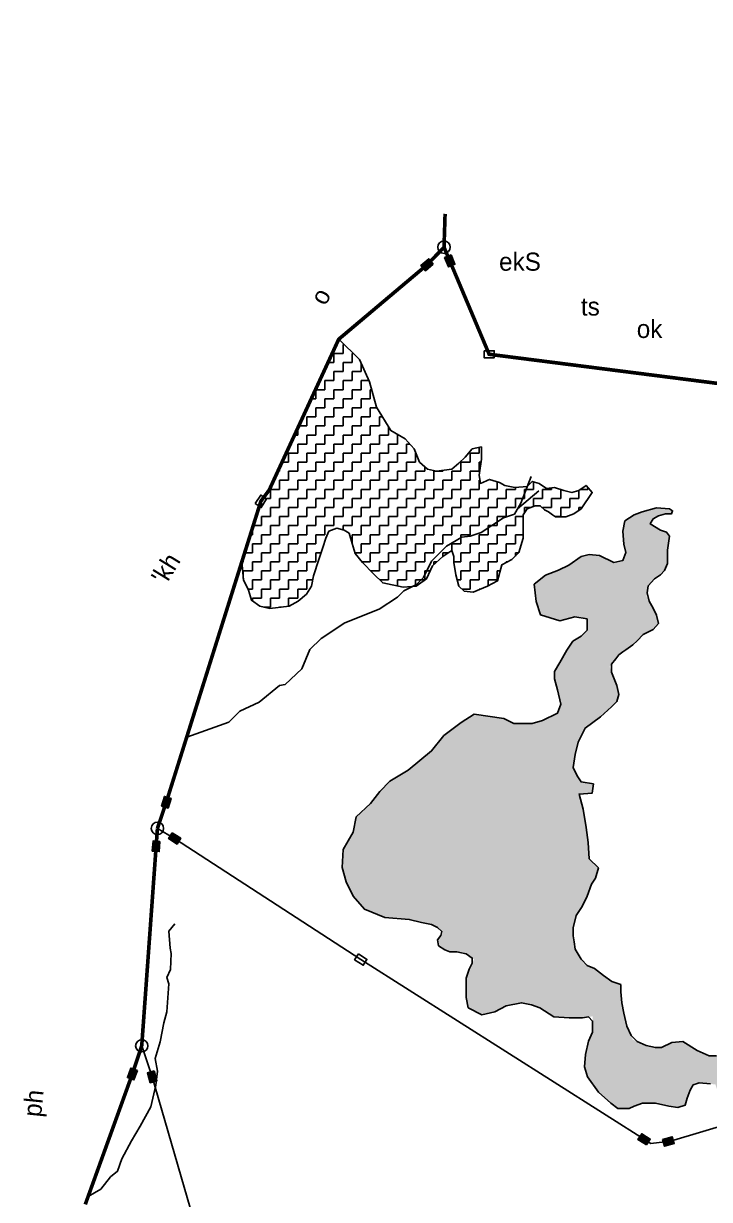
# Model space of a CAD drawing. Header units: metres. Extents: x 287585 to 289459, y 1999646 to 2003273.
# Drawn here: x 288400 to 288782, y 2002599 to 2003254 of the extents above; entities that cross this region are included whole.
import ezdxf

# ---------------------------------------------------------------- set-up
doc = ezdxf.new("R2010")
doc.units = ezdxf.units.M
doc.header["$MEASUREMENT"] = 0
doc.linetypes.add('DIVIDE', pattern=[1.25, 0.5, -0.25, 0, -0.25, 0, -0.25])
for name, color, linetype in [('LINE_WATER', 4, 'Continuous'), ('POLY_HATCH', 12, 'Continuous'), ('POLY_PARCEL', 6, 'Continuous'), ('SYM_STONE', 1, 'Continuous'), ('TEXT_MAPOUT', 7, 'Continuous'), ('V_BOUND_LINE', 7, 'Continuous'), ('V_DIVIDE_LINE', 7, 'DIVIDE')]:
    doc.layers.add(name, color=color, linetype=linetype)
doc.styles.add('TEXT_MAP', font='')
doc.styles.get('TEXT_MAP').set_extended_font_data('Kruti Dev 050')
pattern_1 = [(0, (287074.561, 1999435.934), (5.1625404, 5.1625404), [5.16254, -5.16254]), (90, (287079.7237, 1999435.934), (-5.1625404, 5.1625404), [5.16254, -5.16254])]

# ---------------------------------------------------------------- blocks, each defined once
blk = doc.blocks.new('STONE')
blk.add_circle((0, 0), 0.851)
blk = doc.blocks.new('STONESQUAREFILLED')
blk.add_hatch(color=256).paths.add_polyline_path([(0.7, -0.48), (0.7, 0.48), (-0.7, 0.48), (-0.7, -0.48)])
blk.add_lwpolyline([(-0.7, 0.48), (0.7, 0.48), (0.7, -0.48), (-0.7, -0.48)], close=True)
blk = doc.blocks.new('STONESQUARE')
blk.add_lwpolyline([(-0.7, 0.48), (0.7, 0.48), (0.7, -0.48), (-0.7, -0.48)], close=True)
blk = doc.blocks.new('9678')
at = {"layer": 'POLY_HATCH'}
h = blk.add_hatch(dxfattribs=at)
h.set_pattern_fill('ZIGZAG', color=256, scale=41.300323, style=0)
h.set_pattern_definition(pattern_1)
h.paths.add_polyline_path([(289007.4, 2002876.93), (289003.93, 2002882.13), (289000.46, 2002886.18), (288998.14, 2002893.13), (288997.56, 2002901.23), (288998.14, 2002909.9), (288998.72, 2002918), (289001.04, 2002924.95), (289002.19, 2002932.47), (289004.51, 2002936.52), (289003.93, 2002941.15), (289000.46, 2002947.51), (288992.93, 2002950.98), (288988.88, 2002953.87), (288983.09, 2002957.92), (288978.46, 2002960.82), (288975.57, 2002970.65), (288975.57, 2002981.64), (288978.46, 2002988.01), (288979.04, 2002995.53), (288973.25, 2002997.27), (288958.78, 2002999), (288953.57, 2002998.42), (288942.57, 2002988.59), (288936.48, 2002978.7), (288930.41, 2002979.91), (288927.52, 2002980.49), (288916.97, 2002981.04), (288911.76, 2002983.35), (288900.76, 2002984.51), (288897.29, 2002984.51), (288894.39, 2002981.04), (288896.71, 2002976.41), (288898.45, 2002972.94), (288897.87, 2002966), (288897.29, 2002961.95), (288893.24, 2002959.63), (288888.03, 2002957.32), (288885.71, 2002954.43), (288882.82, 2002948.06), (288882.24, 2002943.43), (288884.55, 2002938.23), (288886.87, 2002931.86), (288889.18, 2002924.92), (288889.76, 2002916.24), (288889.18, 2002906.41), (288886.23, 2002900.87), (288885.08, 2002897.4), (288882.18, 2002892.19), (288887.39, 2002888.02), (288887.39, 2002878.3), (288886.81, 2002870.78), (288883.88, 2002863.45), (288875.81, 2002854.58), (288873.5, 2002852.85), (288871.76, 2002846.48), (288872.92, 2002840.12), (288875.23, 2002834.91), (288876.97, 2002830.86), (288876.39, 2002825.08), (288877.35, 2002818.36), (288872.34, 2002812.35), (288871.18, 2002809.46), (288870.6, 2002803.67), (288874.08, 2002801.36), (288876.39, 2002792.68), (288876.39, 2002784), (288874.08, 2002776.48), (288870.02, 2002773.01), (288864.81, 2002768.38), (288861.92, 2002763.75), (288858.45, 2002759.12), (288856.71, 2002754.49), (288856.13, 2002750.44), (288856.13, 2002746.39), (288854.97, 2002744.66), (288854.39, 2002742.34), (288854.39, 2002737.72), (288854.97, 2002734.82), (288854.39, 2002730.2), (288853.54, 2002722.54), (288842.24, 2002716.89), (288827.68, 2002709.96), (288817.35, 2002711.68), (288813.29, 2002711.68), (288806.35, 2002714.57), (288798.24, 2002719.78), (288791.88, 2002719.2), (288785.02, 2002715.78), (288777.4, 2002717.47), (288769.79, 2002720.85), (288766.4, 2002728.46), (288764.67, 2002735.98), (288762.93, 2002744.66), (288762.93, 2002752.18), (288757.72, 2002753.92), (288753.09, 2002757.39), (288747.88, 2002761.44), (288741.96, 2002763.97), (288736.88, 2002772.43), (288736.3, 2002776.48), (288735.26, 2002782.73), (288737.46, 2002791.52), (288740.93, 2002796.73), (288743.83, 2002802.51), (288746.14, 2002809.46), (288748.46, 2002812.93), (288750.2, 2002818.71), (288744.99, 2002823.92), (288744.41, 2002833.18), (288743.23, 2002841.68), (288741.49, 2002852.1), (288739.17, 2002860.78), (288746.7, 2002861.35), (288747.28, 2002866.56), (288740.33, 2002867.72), (288738.02, 2002871.19), (288735.7, 2002875.82), (288736.86, 2002883.34), (288738.6, 2002890.28), (288742.65, 2002898.38), (288751.33, 2002904.75), (288757.7, 2002910.53), (288760.59, 2002913.42), (288761.75, 2002917.47), (288760.59, 2002922.68), (288756.5, 2002933.33), (288760.01, 2002937.72), (288762.04, 2002940.42), (288765.8, 2002942.93), (288769.85, 2002945.82), (288775.64, 2002951.61), (288777.96, 2002952.77), (288781.43, 2002954.5), (288784.33, 2002957.97), (288783.17, 2002962.6), (288781.43, 2002966.65), (288777.66, 2002973.25), (288778.54, 2002979.38), (288782.01, 2002983.43), (288785.48, 2002985.74), (288787.8, 2002988.06), (288789.54, 2002992.11), (288789.54, 2002999.63), (288790.69, 2003007.73), (288788.96, 2003010.04), (288785.48, 2003011.2), (288779.7, 2003014.67), (288782.09, 2003018.66), (288788.38, 2003020.46), (288791.85, 2003020.46), (288792.43, 2003022.19), (288790.69, 2003023.35), (288783.17, 2003023.93), (288775.06, 2003021.61), (288770.43, 2003019.88), (288765.22, 2003016.41), (288764.07, 2003010.62), (288764.64, 2003003.1), (288765.8, 2002998.47), (288764.07, 2002993.84), (288758.86, 2002992.69), (288750.75, 2002996.74), (288744.96, 2002997.31), (288740.33, 2002996.16), (288733.32, 2002991.25), (288727.53, 2002988.36), (288720.01, 2002985.46), (288713.64, 2002980.26), (288714.8, 2002970.42), (288717.11, 2002962.9), (288728.11, 2002959.43), (288736.79, 2002961.74), (288743.74, 2002960.59), (288743.74, 2002954.22), (288740.27, 2002950.75), (288735.64, 2002947.86), (288732.16, 2002942.65), (288728.11, 2002935.71), (288725.22, 2002930.5), (288725.22, 2002926.45), (288726.95, 2002920.09), (288728.69, 2002911.99), (288726.95, 2002906.78), (288718.27, 2002902.73), (288712.48, 2002901), (288702.06, 2002901), (288696.27, 2002903.89), (288679.49, 2002906.2), (288671.96, 2002901.57), (288662.12, 2002894.05), (288655.17, 2002885.38), (288641.86, 2002874.38), (288631.44, 2002868.02), (288625.65, 2002862.23), (288620.44, 2002855.29), (288612.33, 2002847.77), (288610.6, 2002839.09), (288604.81, 2002829.26), (288604.23, 2002818.84), (288606.55, 2002810.74), (288610.6, 2002802.64), (288616.97, 2002795.12), (288628.54, 2002790.49), (288642.44, 2002789.34), (288649.38, 2002787.6), (288657.34, 2002786.01), (288661.62, 2002781.73), (288658.65, 2002777.77), (288659.22, 2002774.29), (288662.7, 2002771.98), (288665.59, 2002770.82), (288673.12, 2002770.82), (288679.41, 2002766.63), (288676.59, 2002760.99), (288674.85, 2002755.78), (288674.85, 2002750.57), (288674.85, 2002744.79), (288676.01, 2002739), (288683.74, 2002734.92), (288691.27, 2002736.66), (288697.64, 2002740.13), (288706.32, 2002741.86), (288714.91, 2002740.15), (288724.84, 2002733.77), (288733.53, 2002733.19), (288741.05, 2002733.19), (288746.84, 2002734.15), (288746.84, 2002725.09), (288744.53, 2002719.88), (288742.79, 2002712.36), (288742.21, 2002705.42), (288743.95, 2002699.63), (288750.31, 2002690.95), (288757.26, 2002684.59), (288761.31, 2002681.7), (288767.49, 2002681.7), (288775.21, 2002684.59), (288782.73, 2002684.59), (288790.26, 2002682.85), (288795.47, 2002682.27), (288799.52, 2002683.43), (288801.63, 2002690.79), (288804.99, 2002696.4), (288816.78, 2002695.33), (288819.2, 2002688.06), (288820.36, 2002685.17), (288831.36, 2002684.01), (288835.41, 2002684.59), (288845.25, 2002686.32), (288853.36, 2002690.95), (288860.88, 2002695), (288861.46, 2002699.05), (288861.46, 2002704.26), (288868.41, 2002705.99), (288876.51, 2002706.57), (288881.14, 2002710.62), (288888.09, 2002715.25), (288890.98, 2002718.72), (288892.14, 2002725.09), (288890.41, 2002736.66), (288886.93, 2002743.02), (288883.46, 2002751.7), (288884.62, 2002756.91), (288885.77, 2002761.54), (288891.56, 2002763.85), (288900.83, 2002763.85), (288911.82, 2002762.69), (288922.24, 2002762.69), (288930.35, 2002763.27), (288933.82, 2002762.11), (288939.03, 2002760.96), (288943.66, 2002759.8), (288948.29, 2002756.91), (288952.92, 2002752.86), (288958.13, 2002752.86), (288965.08, 2002756.91), (288968.55, 2002759.8), (288973.19, 2002760.96), (288979.25, 2002762.22), (288990.25, 2002755.86), (288998.93, 2002754.12), (289013.98, 2002754.12), (289022.67, 2002757.59), (289029.61, 2002761.06), (289037.72, 2002765.69), (289045.24, 2002766.85), (289052.19, 2002763.95), (289056.82, 2002760.48), (289060.3, 2002752.38), (289080.56, 2002747.18), (289088.66, 2002744.86), (289099.66, 2002742.55), (289108.34, 2002744.28), (289126.87, 2002748.33), (289134.39, 2002753.54), (289145.97, 2002762.22), (289155.81, 2002770.9), (289163.92, 2002777.84), (289169.13, 2002781.31), (289176.07, 2002785.94), (289182.44, 2002796.93), (289184.76, 2002801.56), (289187.65, 2002809.08), (289191.12, 2002814.29), (289195.95, 2002823.93), (289199.81, 2002827.02), (289205.6, 2002825.28), (289209.07, 2002824.7), (289215.44, 2002827.02), (289217.17, 2002828.75), (289222.96, 2002830.49), (289226.44, 2002829.91), (289231.65, 2002829.33), (289238.01, 2002829.91), (289242.81, 2002832.31), (289249.98, 2002830.87), (289254.8, 2002824.12), (289258.27, 2002821.23), (289264.06, 2002819.5), (289269.85, 2002818.92), (289277.96, 2002818.92), (289282.59, 2002822.39), (289286.06, 2002827.02), (289287.8, 2002831.07), (289289.53, 2002836.85), (289289.53, 2002842.64), (289287.8, 2002851.32), (289286.64, 2002859.99), (289285.48, 2002864.62), (289284.32, 2002868.67), (289279.69, 2002876.77), (289275.64, 2002880.82), (289267.46, 2002887.79), (289260.59, 2002895.41), (289258.86, 2002901.2), (289254.22, 2002909.3), (289250.75, 2002916.24), (289249.01, 2002927.81), (289251.91, 2002930.7), (289256.54, 2002936.49), (289259.43, 2002941.7), (289261.75, 2002949.8), (289260.59, 2002959.05), (289256.54, 2002964.26), (289253.65, 2002968.89), (289252.49, 2002974.67), (289254.8, 2002979.88), (289259.43, 2002986.25), (289261.72, 2002992.77), (289262.88, 2002995.67), (289263.46, 2003004.92), (289264.04, 2003010.13), (289266.93, 2003008.97), (289268.67, 2003000.87), (289271.56, 2002996.25), (289273.88, 2002994.51), (289276.19, 2002999.14), (289277.93, 2003005.5), (289280.82, 2003008.4), (289283.14, 2003012.44), (289285.04, 2003024.6), (289277.35, 2003029.22), (289273.3, 2003031.54), (289269.25, 2003033.27), (289264.61, 2003032.69), (289262.3, 2003029.8), (289257.09, 2003026.91), (289251.88, 2003030.38), (289253.04, 2003035.59), (289257.67, 2003039.06), (289261.72, 2003044.27), (289265.19, 2003052.36), (289266.35, 2003060.46), (289267.51, 2003069.14), (289269.25, 2003080.14), (289269.82, 2003084.76), (289269.25, 2003091.71), (289265.19, 2003094.02), (289260.56, 2003094.6), (289254.77, 2003093.44), (289249.77, 2003089.69), (289238.79, 2003090.91), (289236.51, 2003098.88), (289247.25, 2003105.01), (289250.72, 2003110.8), (289253.62, 2003115.43), (289255.93, 2003122.37), (289258.83, 2003127.58), (289258.25, 2003132.78), (289258.25, 2003139.15), (289257.09, 2003146.09), (289250.72, 2003151.3), (289242.62, 2003154.77), (289235.09, 2003158.82), (289228.14, 2003161.13), (289219.46, 2003161.13), (289214.83, 2003159.97), (289214.24, 2003156.65), (289212.5, 2003153.17), (289210.77, 2003148.55), (289204.98, 2003145.08), (289200.35, 2003141.6), (289196.29, 2003135.24), (289194.56, 2003125.4), (289197.45, 2003119.62), (289203.24, 2003117.88), (289207.87, 2003114.99), (289209.58, 2003108.9), (289210.74, 2003103.69), (289210.16, 2003095.01), (289207.26, 2003089.23), (289206.11, 2003081.13), (289206.69, 2003077.08), (289210.74, 2003077.08), (289217.97, 2003077.8), (289226.37, 2003073.61), (289230.42, 2003068.4), (289231.58, 2003062.61), (289231, 2003053.93), (289228.1, 2003044.1), (289222.89, 2003036), (289220.58, 2003030.21), (289217.68, 2003027.32), (289216.53, 2003023.27), (289219.42, 2003022.11), (289231, 2003019.8), (289235.63, 2003016.33), (289236.21, 2003012.86), (289239.1, 2003010.54), (289239.68, 2003004.18), (289240.84, 2002993.19), (289239.68, 2002985.09), (289239.1, 2002979.3), (289237.37, 2002971.78), (289233.31, 2002967.15), (289233.89, 2002961.95), (289236.21, 2002955), (289236.79, 2002950.37), (289237.37, 2002944.59), (289235.63, 2002938.23), (289234.47, 2002933.02), (289230.42, 2002926.65), (289235.05, 2002922.6), (289241.42, 2002913.93), (289247.21, 2002894.26), (289248.36, 2002883.26), (289248.94, 2002878.63), (289250.68, 2002870.53), (289251.26, 2002857.81), (289251.26, 2002850.29), (289248.95, 2002841.82), (289237.19, 2002838.61), (289225.21, 2002841.61), (289217.11, 2002844.5), (289208.42, 2002847.97), (289205.53, 2002853.76), (289203.79, 2002857.23), (289199.74, 2002864.75), (289198.58, 2002872.85), (289196.84, 2002880.37), (289195.69, 2002888.47), (289194.53, 2002893.1), (289189.9, 2002895.99), (289184.69, 2002899.46), (289184.69, 2002903.51), (289185.27, 2002906.4), (289184.69, 2002910.45), (289183.53, 2002913.93), (289182.95, 2002918.55), (289181.21, 2002924.92), (289177.74, 2002931.28), (289172.53, 2002938.8), (289166.74, 2002947.9), (289166.74, 2002952.69), (289166.16, 2002963.1), (289166.74, 2002970.62), (289166.16, 2002977.57), (289164.43, 2002985.09), (289160.37, 2002993.77), (289158.64, 2003000.71), (289157.48, 2003005.34), (289156.9, 2003010.54), (289154.59, 2003015.75), (289151.11, 2003026.16), (289148.8, 2003029.64), (289145.32, 2003036), (289144.17, 2003042.36), (289140.69, 2003050.46), (289137.22, 2003056.83), (289132.01, 2003064.35), (289127.96, 2003070.13), (289124.48, 2003072.45), (289118.69, 2003067.24), (289116.38, 2003059.72), (289112.91, 2003051.04), (289110.59, 2003045.26), (289110.01, 2003038.31), (289107.7, 2003032.53), (289111.17, 2003030.21), (289116.38, 2003030.79), (289122.75, 2003030.21), (289129.28, 2003026.59), (289130.27, 2003018.64), (289130.27, 2003015.17), (289131.43, 2003007.07), (289130.85, 2002999.55), (289131.39, 2002986.62), (289132.54, 2002981.42), (289140.07, 2002968.69), (289143.54, 2002965.22), (289143.54, 2002951.33), (289143.54, 2002942.65), (289141.81, 2002936.29), (289137.18, 2002929.35), (289144.12, 2002920.09), (289149.33, 2002916.04), (289153.96, 2002913.73), (289159.17, 2002911.12), (289159.17, 2002905.63), (289159.75, 2002898.68), (289160.33, 2002894.63), (289163.8, 2002888.85), (289168.43, 2002885.38), (289170.17, 2002879.59), (289170.17, 2002874.38), (289170.17, 2002865.71), (289170.75, 2002858.76), (289174.8, 2002851.82), (289177.12, 2002847.77), (289179.43, 2002843.14), (289182.41, 2002832.72), (289171.91, 2002828.68), (289163.15, 2002826.05), (289155.7, 2002832.15), (289151.07, 2002831.57), (289150.23, 2002822.38), (289144.7, 2002811.32), (289141.23, 2002804.96), (289137.18, 2002798.59), (289131.39, 2002794.54), (289125.6, 2002792.23), (289116.91, 2002791.65), (289109.97, 2002791.65), (289104.18, 2002787.6), (289100.13, 2002781.24), (289096.65, 2002777.77), (289083.34, 2002775.45), (289067.13, 2002776.61), (289055.55, 2002778.92), (289046.87, 2002781.82), (289039.34, 2002787.02), (289028.34, 2002788.76), (289020.24, 2002791.65), (289013.87, 2002794.54), (289009.24, 2002800.33), (289006.35, 2002807.56), (289006.35, 2002814.22), (289005.19, 2002821.16), (289005.77, 2002826.37), (289006.93, 2002833.89), (289008.56, 2002839.32), (289009.72, 2002844.53), (289013.19, 2002848.58), (289014.35, 2002853.21), (289016.09, 2002858.99), (289017.82, 2002864.2), (289017.25, 2002870.56), (289012.61, 2002872.3)])
h = blk.add_hatch(dxfattribs=at)
h.set_pattern_fill('ZIGZAG', color=256, scale=41.300323, style=0)
h.set_pattern_definition(pattern_1)
h.paths.add_polyline_path([(288746.63, 2003032.52), (288743.15, 2003036.57), (288739.1, 2003033.68), (288735.05, 2003032.52), (288730.42, 2003033.68), (288725.21, 2003035.42), (288720.58, 2003034.84), (288716.53, 2003037.73), (288712.47, 2003038.89), (288709.58, 2003036), (288702.63, 2003035.42), (288696.84, 2003036.57), (288693.95, 2003038.31), (288688.16, 2003040.05), (288682.95, 2003037.73), (288682.37, 2003042.36), (288683.53, 2003051.62), (288683.53, 2003058.56), (288678.32, 2003057.4), (288674.27, 2003052.77), (288670.79, 2003049.3), (288666.74, 2003045.83), (288658.06, 2003044.67), (288652.85, 2003045.83), (288648.22, 2003049.88), (288645.32, 2003057.4), (288640.11, 2003063.19), (288632.01, 2003067.82), (288623.9, 2003081.12), (288619.85, 2003095.59), (288614.06, 2003108.31), (288602.32, 2003119.89), (288562.72, 2003033.95), (288558.01, 2003027.62), (288547.21, 2002993.24), (288548.07, 2002982.77), (288550.96, 2002976.98), (288552.7, 2002971.2), (288557.33, 2002967.73), (288563.12, 2002966.57), (288574.12, 2002967.73), (288579.33, 2002970.62), (288583.96, 2002974.67), (288586.85, 2002979.3), (288588.01, 2002985.08), (288590.91, 2002994.34), (288593.22, 2003001.28), (288594.96, 2003006.49), (288596.7, 2003010.54), (288601.33, 2003012.27), (288605.38, 2003011.12), (288608.27, 2003009.38), (288610.01, 2003003.6), (288611.75, 2002997.81), (288615.8, 2002992.6), (288622.17, 2002986.24), (288627.38, 2002981.03), (288638.95, 2002978.72), (288646.48, 2002979.3), (288652.27, 2002983.35), (288655.74, 2002990.87), (288661.53, 2002996.08), (288666.74, 2002999.55), (288667.9, 2002996.08), (288667.9, 2002992.6), (288669.06, 2002985.66), (288670.79, 2002979.3), (288673.69, 2002976.4), (288678.9, 2002975.83), (288687, 2002979.3), (288692.79, 2002982.19), (288695.11, 2002991.45), (288700.9, 2002994.34), (288704.95, 2002998.39), (288707.26, 2003006.49), (288707.26, 2003014.01), (288707.26, 2003019.8), (288709.58, 2003023.27), (288714.21, 2003025), (288717.1, 2003025), (288719.42, 2003022.69), (288721.74, 2003021.53), (288724.05, 2003019.8), (288725.79, 2003018.64), (288731.58, 2003018.64), (288736.21, 2003020.37), (288740.26, 2003023.27)])
at = {"layer": 'LINE_WATER'}
for points in [[(288650.57, 2002984.12), (288655.18, 2002993.45), (288663.63, 2003002.05), (288672.49, 2003007.09), (288677.21, 2003007.61), (288683.51, 2003009.71), (288696.1, 2003018.1), (288702.39, 2003020.2), (288706.06, 2003026.5), (288711.83, 2003041.71)], [(288704.19, 2003023.28), (288716.3, 2003033.44)], [(288515.77, 2002893.15), (288515.77, 2002893.15), (288539.79, 2002901.66), (288546.09, 2002907.96), (288557.1, 2002913.2), (288568.64, 2002922.64), (288571.79, 2002923.17), (288581.23, 2002932.08), (288585.95, 2002943.1), (288592.24, 2002949.39), (288605.88, 2002958.31), (288625.29, 2002966.18), (288635.78, 2002972.99), (288639.48, 2002976.62), (288646.66, 2002980.09), (288650.57, 2002984.12)], [(288459.67, 2002631.52), (288466.82, 2002635.68), (288472.46, 2002642.73), (288476.33, 2002645.9), (288478.8, 2002652.94), (288484.44, 2002663.16), (288489.37, 2002671.61), (288495.36, 2002682.53), (288498.18, 2002694.86), (288499.24, 2002702.96), (288497.83, 2002710), (288500.65, 2002719.51), (288502.77, 2002730.43), (288504.53, 2002736.77), (288505.59, 2002752.62), (288504.53, 2002756.15), (288506.64, 2002760.72), (288507, 2002769.88), (288506.29, 2002773.05), (288505.59, 2002782.56), (288509.11, 2002786.79)]]:
    blk.add_lwpolyline(points, dxfattribs=at)
at = {"layer": 'POLY_HATCH'}
for points in [[(288813.99, 2002695.58), (288807.62, 2002696.16), (288804.15, 2002695), (288802.41, 2002692.11), (288800.68, 2002687.48), (288799.52, 2002683.43), (288795.47, 2002682.27), (288790.26, 2002682.85), (288782.73, 2002684.59), (288775.21, 2002684.59), (288770.58, 2002682.85), (288767.68, 2002681.7), (288761.31, 2002681.7), (288757.26, 2002684.59), (288750.31, 2002690.95), (288743.95, 2002699.63), (288742.21, 2002705.42), (288742.79, 2002712.36), (288744.53, 2002719.88), (288746.84, 2002725.09), (288746.84, 2002731.45), (288744.53, 2002733.77), (288741.05, 2002733.19), (288733.53, 2002733.19), (288724.84, 2002733.77), (288716.74, 2002738.97), (288712.11, 2002740.71), (288706.32, 2002741.86), (288697.64, 2002740.13), (288691.27, 2002736.66), (288683.74, 2002734.92), (288676.01, 2002739), (288674.85, 2002744.79), (288674.85, 2002750.57), (288674.85, 2002755.78), (288676.59, 2002760.99), (288678.33, 2002764.46), (288678.33, 2002767.35), (288674.85, 2002769.67), (288669.64, 2002770.82), (288665.59, 2002770.82), (288662.7, 2002771.98), (288659.22, 2002774.29), (288658.65, 2002777.77), (288660.38, 2002780.08), (288660.96, 2002782.39), (288658.65, 2002784.71), (288655.17, 2002786.44), (288649.38, 2002787.6), (288642.44, 2002789.34), (288628.54, 2002790.49), (288616.97, 2002795.12), (288610.6, 2002802.64), (288606.55, 2002810.74), (288604.23, 2002818.84), (288604.81, 2002829.26), (288610.6, 2002839.09), (288612.33, 2002847.77), (288620.44, 2002855.29), (288625.65, 2002862.23), (288631.44, 2002868.02), (288641.86, 2002874.38), (288655.17, 2002885.38), (288662.12, 2002894.05), (288671.96, 2002901.57), (288679.49, 2002906.2), (288696.27, 2002903.89), (288702.06, 2002901), (288712.48, 2002901), (288718.27, 2002902.73), (288726.95, 2002906.78), (288728.69, 2002911.99), (288726.95, 2002920.09), (288725.22, 2002926.45), (288725.22, 2002930.5), (288728.11, 2002935.71), (288732.16, 2002942.65), (288735.64, 2002947.86), (288740.27, 2002950.75), (288743.74, 2002954.22), (288743.74, 2002960.59), (288736.79, 2002961.74), (288728.11, 2002959.43), (288717.11, 2002962.9), (288714.8, 2002970.42), (288713.64, 2002980.26), (288720.01, 2002985.46), (288727.53, 2002988.36), (288733.32, 2002991.25), (288740.33, 2002996.16), (288744.96, 2002997.31), (288750.75, 2002996.74), (288758.86, 2002992.69), (288764.07, 2002993.84), (288765.8, 2002998.47), (288764.64, 2003003.1), (288764.07, 2003010.62), (288765.22, 2003016.41), (288770.43, 2003019.88), (288775.06, 2003021.61), (288783.17, 2003023.93), (288790.69, 2003023.35), (288792.43, 2003022.19), (288791.85, 2003020.46), (288788.38, 2003020.46), (288784.33, 2003019.3), (288781.43, 2003017.56), (288779.7, 2003014.67), (288785.48, 2003011.2), (288788.96, 2003010.04), (288790.69, 2003007.73), (288789.54, 2002999.63), (288789.54, 2002992.11), (288787.8, 2002988.06), (288785.48, 2002985.74), (288782.01, 2002983.43), (288778.54, 2002979.38), (288777.96, 2002975.33), (288779.12, 2002970.7), (288781.43, 2002966.65), (288783.17, 2002962.6), (288784.33, 2002957.97), (288781.43, 2002954.5), (288777.96, 2002952.77), (288775.64, 2002951.61), (288772.17, 2002948.14), (288769.85, 2002945.82), (288765.8, 2002942.93), (288764.07, 2002941.77), (288761.75, 2002940.04), (288760.01, 2002937.72), (288757.7, 2002934.83), (288757.7, 2002930.2), (288760.59, 2002922.68), (288761.75, 2002917.47), (288760.59, 2002913.42), (288757.7, 2002910.53), (288751.33, 2002904.75), (288742.65, 2002898.38), (288738.6, 2002890.28), (288736.86, 2002883.34), (288735.7, 2002875.82), (288738.02, 2002871.19), (288740.33, 2002867.72), (288747.28, 2002866.56), (288746.7, 2002861.35), (288739.17, 2002860.78), (288741.49, 2002852.1), (288743.23, 2002841.68), (288744.41, 2002833.18), (288744.99, 2002823.92), (288750.2, 2002818.71), (288748.46, 2002812.93), (288746.14, 2002809.46), (288743.83, 2002802.51), (288740.93, 2002796.73), (288737.46, 2002791.52), (288735.72, 2002784.58), (288735.72, 2002779.95), (288736.3, 2002776.48), (288736.88, 2002772.43), (288740.35, 2002766.64), (288743.83, 2002763.17), (288747.88, 2002761.44), (288753.09, 2002757.39), (288757.72, 2002753.92), (288762.93, 2002752.18), (288762.93, 2002748.13), (288763.51, 2002741.77), (288764.67, 2002735.98), (288766.4, 2002728.46), (288768.72, 2002723.25), (288772.19, 2002719.78), (288777.4, 2002717.47), (288782.61, 2002716.31), (288786.09, 2002716.31), (288791.88, 2002719.2), (288798.24, 2002719.78), (288806.35, 2002714.57), (288813.29, 2002711.68), (288817.35, 2002711.68)], [(288602.32, 2003119.89), (288614.06, 2003108.31), (288619.85, 2003095.59), (288623.9, 2003081.12), (288632.01, 2003067.82), (288632.01, 2003067.82), (288640.11, 2003063.19), (288645.32, 2003057.4), (288648.22, 2003049.88), (288652.85, 2003045.83), (288658.06, 2003044.67), (288666.74, 2003045.83), (288670.79, 2003049.3), (288674.27, 2003052.77), (288678.32, 2003057.4), (288683.53, 2003058.56), (288683.53, 2003051.62), (288682.37, 2003042.36), (288682.95, 2003037.73), (288688.16, 2003040.05), (288693.95, 2003038.31), (288696.84, 2003036.57), (288702.63, 2003035.42), (288709.58, 2003036), (288712.47, 2003038.89), (288716.53, 2003037.73), (288720.58, 2003034.84), (288725.21, 2003035.42), (288730.42, 2003033.68), (288735.05, 2003032.52), (288739.1, 2003033.68), (288743.15, 2003036.57), (288746.63, 2003032.52), (288740.26, 2003023.27), (288736.21, 2003020.37), (288731.58, 2003018.64), (288725.79, 2003018.64), (288724.05, 2003019.8), (288721.74, 2003021.53), (288719.42, 2003022.69), (288717.1, 2003025), (288714.21, 2003025), (288709.58, 2003023.27), (288707.26, 2003019.8), (288707.26, 2003014.01), (288707.26, 2003006.49), (288704.95, 2002998.39), (288700.9, 2002994.34), (288695.11, 2002991.45), (288692.79, 2002982.19), (288687, 2002979.3), (288678.9, 2002975.83), (288673.69, 2002976.4), (288670.79, 2002979.3), (288669.06, 2002985.66), (288667.9, 2002992.6), (288667.9, 2002996.08), (288666.74, 2002999.55), (288661.53, 2002996.08), (288655.74, 2002990.87), (288652.27, 2002983.35), (288646.48, 2002979.3), (288638.95, 2002978.72), (288627.38, 2002981.03), (288622.17, 2002986.24), (288615.8, 2002992.6), (288611.75, 2002997.81), (288610.01, 2003003.6), (288608.27, 2003009.38), (288605.38, 2003011.12), (288601.33, 2003012.27), (288596.7, 2003010.54), (288594.96, 2003006.49), (288593.22, 2003001.28), (288590.91, 2002994.34), (288588.01, 2002985.08), (288586.85, 2002979.3), (288583.96, 2002974.67), (288579.33, 2002970.62), (288574.12, 2002967.73), (288563.12, 2002966.57), (288557.33, 2002967.73), (288552.7, 2002971.2), (288550.96, 2002976.98), (288548.07, 2002982.77), (288547.21, 2002993.24), (288558.01, 2003027.62), (288562.72, 2003033.95), (288602.32, 2003119.89)]]:
    blk.add_lwpolyline(points, dxfattribs=at)
at = {"layer": 'POLY_PARCEL'}
for points in [[(288499.12, 2002841.23), (288508.92, 2002835.51), (288614.87, 2002766.45), (288779.99, 2002661.62), (288791.22, 2002662.98), (289146.03, 2002769.23), (289280.55, 2002953.24), (289285.51, 2002957.54)], [(288490.18, 2002717.32), (288496.08, 2002699.65), (288545.33, 2002530.01)]]:
    blk.add_lwpolyline(points, dxfattribs=at)
at = {"layer": 'V_BOUND_LINE', "const_width": 2.07}
for points in [[(288499.12, 2002841.23), (288504.13, 2002856.09), (288558.01, 2003027.62), (288562.72, 2003033.95), (288602.32, 2003119.89), (288652.63, 2003162.33), (288662.27, 2003172.31), (288687.96, 2003111.33), (288978.96, 2003074.2), (288964.69, 2003108.43), (289051.26, 2003130.97), (289191.22, 2003298.37), (289199.42, 2003292.31), (289207.27, 2003285.89), (289269.36, 2003224.55), (289284.45, 2003108.86), (289285.51, 2002957.54)], [(288490.18, 2002717.32), (288499.12, 2002841.23)], [(288458.04, 2002626.98), (288484.83, 2002701.27), (288490.18, 2002717.32)]]:
    blk.add_lwpolyline(points, dxfattribs=at)
at = {"layer": 'V_DIVIDE_LINE', "ltscale": 10, "const_width": 2.07, "flags": 128}
blk.add_lwpolyline([(288662.27, 2003172.31), (288662.88, 2003191.34)], dxfattribs=at)
at = {"layer": 'SYM_STONE', "xscale": 4.130032322857219, "yscale": 4.130032322857219, "zscale": 4.130032322857219}
for name, p in [('STONE', (288662.27, 2003172.31)), ('STONESQUARE', (288687.96, 2003111.33)), ('STONE', (288499.12, 2002841.23)), ('STONE', (288490.18, 2002717.32))]:
    blk.add_blockref(name, p, dxfattribs=at)
at = {"layer": 'SYM_STONE'}
for name, p, xscale, yscale, zscale, rotation in [('STONESQUAREFILLED', (288652.63, 2003162.33), 4.130032322857218, 4.130032322857218, 4.130032322857218, 220.1484784507462), ('STONESQUAREFILLED', (288665.56, 2003164.5), 4.130032322857219, 4.130032322857219, 4.130032322857219, 292.8444996719814), ('STONESQUARE', (288558.01, 2003027.62), 4.130032322857219, 4.130032322857219, 4.130032322857219, 57.23300238329416), ('STONESQUAREFILLED', (288504.13, 2002856.09), 4.130032322857219, 4.130032322857219, 4.130032322857219, 72.56273305277617), ('STONESQUAREFILLED', (288498.38, 2002831), 4.130032322857219, 4.130032322857219, 4.130032322857219, 265.8754057438879), ('STONESQUAREFILLED', (288508.92, 2002835.51), 4.130032322857219, 4.130032322857219, 4.130032322857219, 326.902527260283), ('STONESQUARE', (288614.87, 2002766.45), 4.130032322857219, 4.130032322857219, 4.130032322857219, 327.5902827128069), ('STONESQUAREFILLED', (288484.83, 2002701.27), 4.130032322857218, 4.130032322857218, 4.130032322857218, 250.1699603919403), ('STONESQUAREFILLED', (288496.08, 2002699.65), 4.130032322857219, 4.130032322857219, 4.130032322857219, 286.1902049063676), ('STONESQUAREFILLED', (288776.18, 2002664.04), 4.130032322857219, 4.130032322857219, 4.130032322857219, 147.5902827128074), ('STONESQUAREFILLED', (288790.01, 2002662.84), 4.130032322857219, 4.130032322857219, 4.130032322857219, 16.16566958554922)]:
    blk.add_blockref(name, p, dxfattribs=dict(at, xscale=xscale, yscale=yscale, zscale=zscale, rotation=rotation))
at = {"layer": 'TEXT_MAPOUT', "style": 'TEXT_MAP'}
for s, p in [('ekS', (288693.61, 2003158.93)), ('ts  ', (288740.2, 2003133.39)), ('   ok', (288760.49, 2003120.62))]:
    blk.add_text(s, height=10.325, dxfattribs=at).set_placement(p)
for s, height, rotation, p in [('o', 10.33, 62.0759, (288594.73, 2003138.52)), ("   'kh", 10.325, 58.34896, (288497.66, 2002969.41)), ('ph  ', 10.325, 84.22983, (288432.84, 2002676.43))]:
    blk.add_text(s, height=height, rotation=rotation, dxfattribs=at).set_placement(p)
blk = doc.blocks.new('3147')
at = {"xscale": 0.9782491687043918, "yscale": 0.9782491687043918, "zscale": 0.9782491687043918}
blk.add_blockref('9678', (6250.14, 43527.99), dxfattribs=at)

msp = doc.modelspace()

# ---------------------------------------------------------------- block references
msp.add_blockref('3147', (0, 0))

doc.saveas('drawing.dxf')
